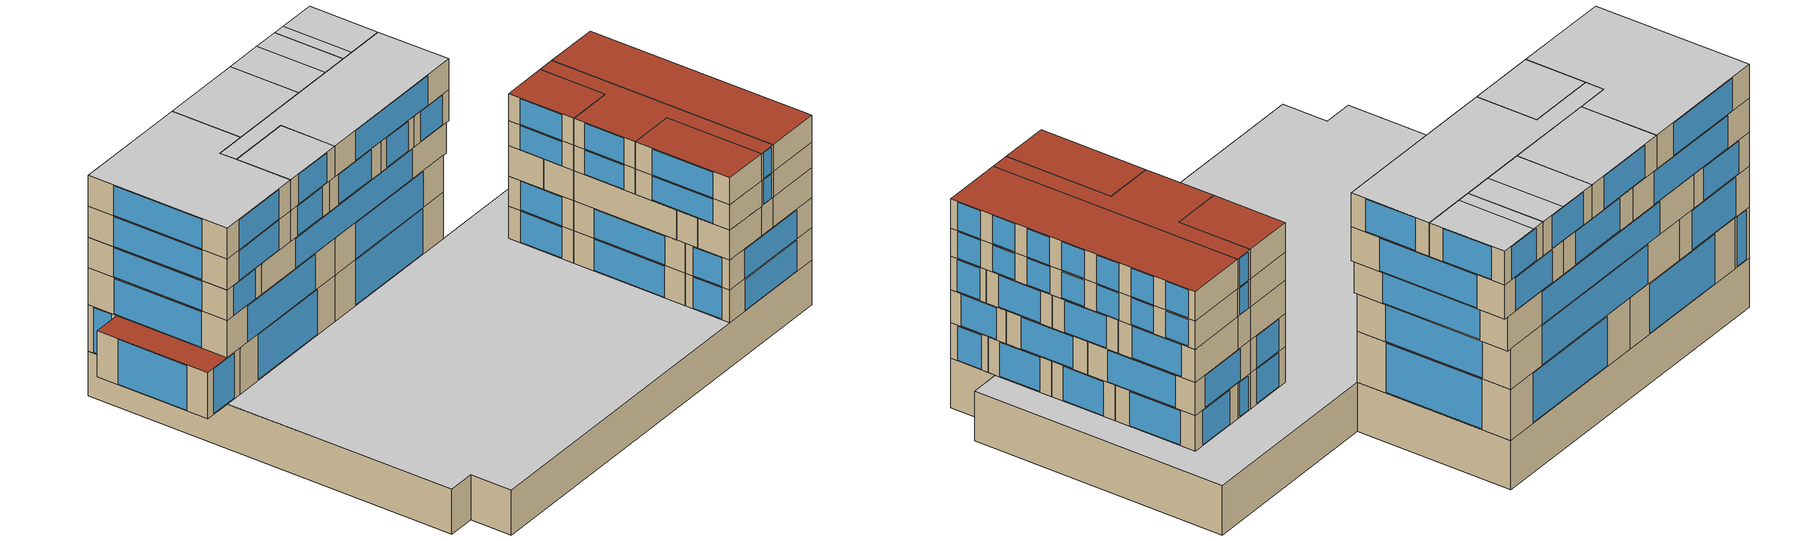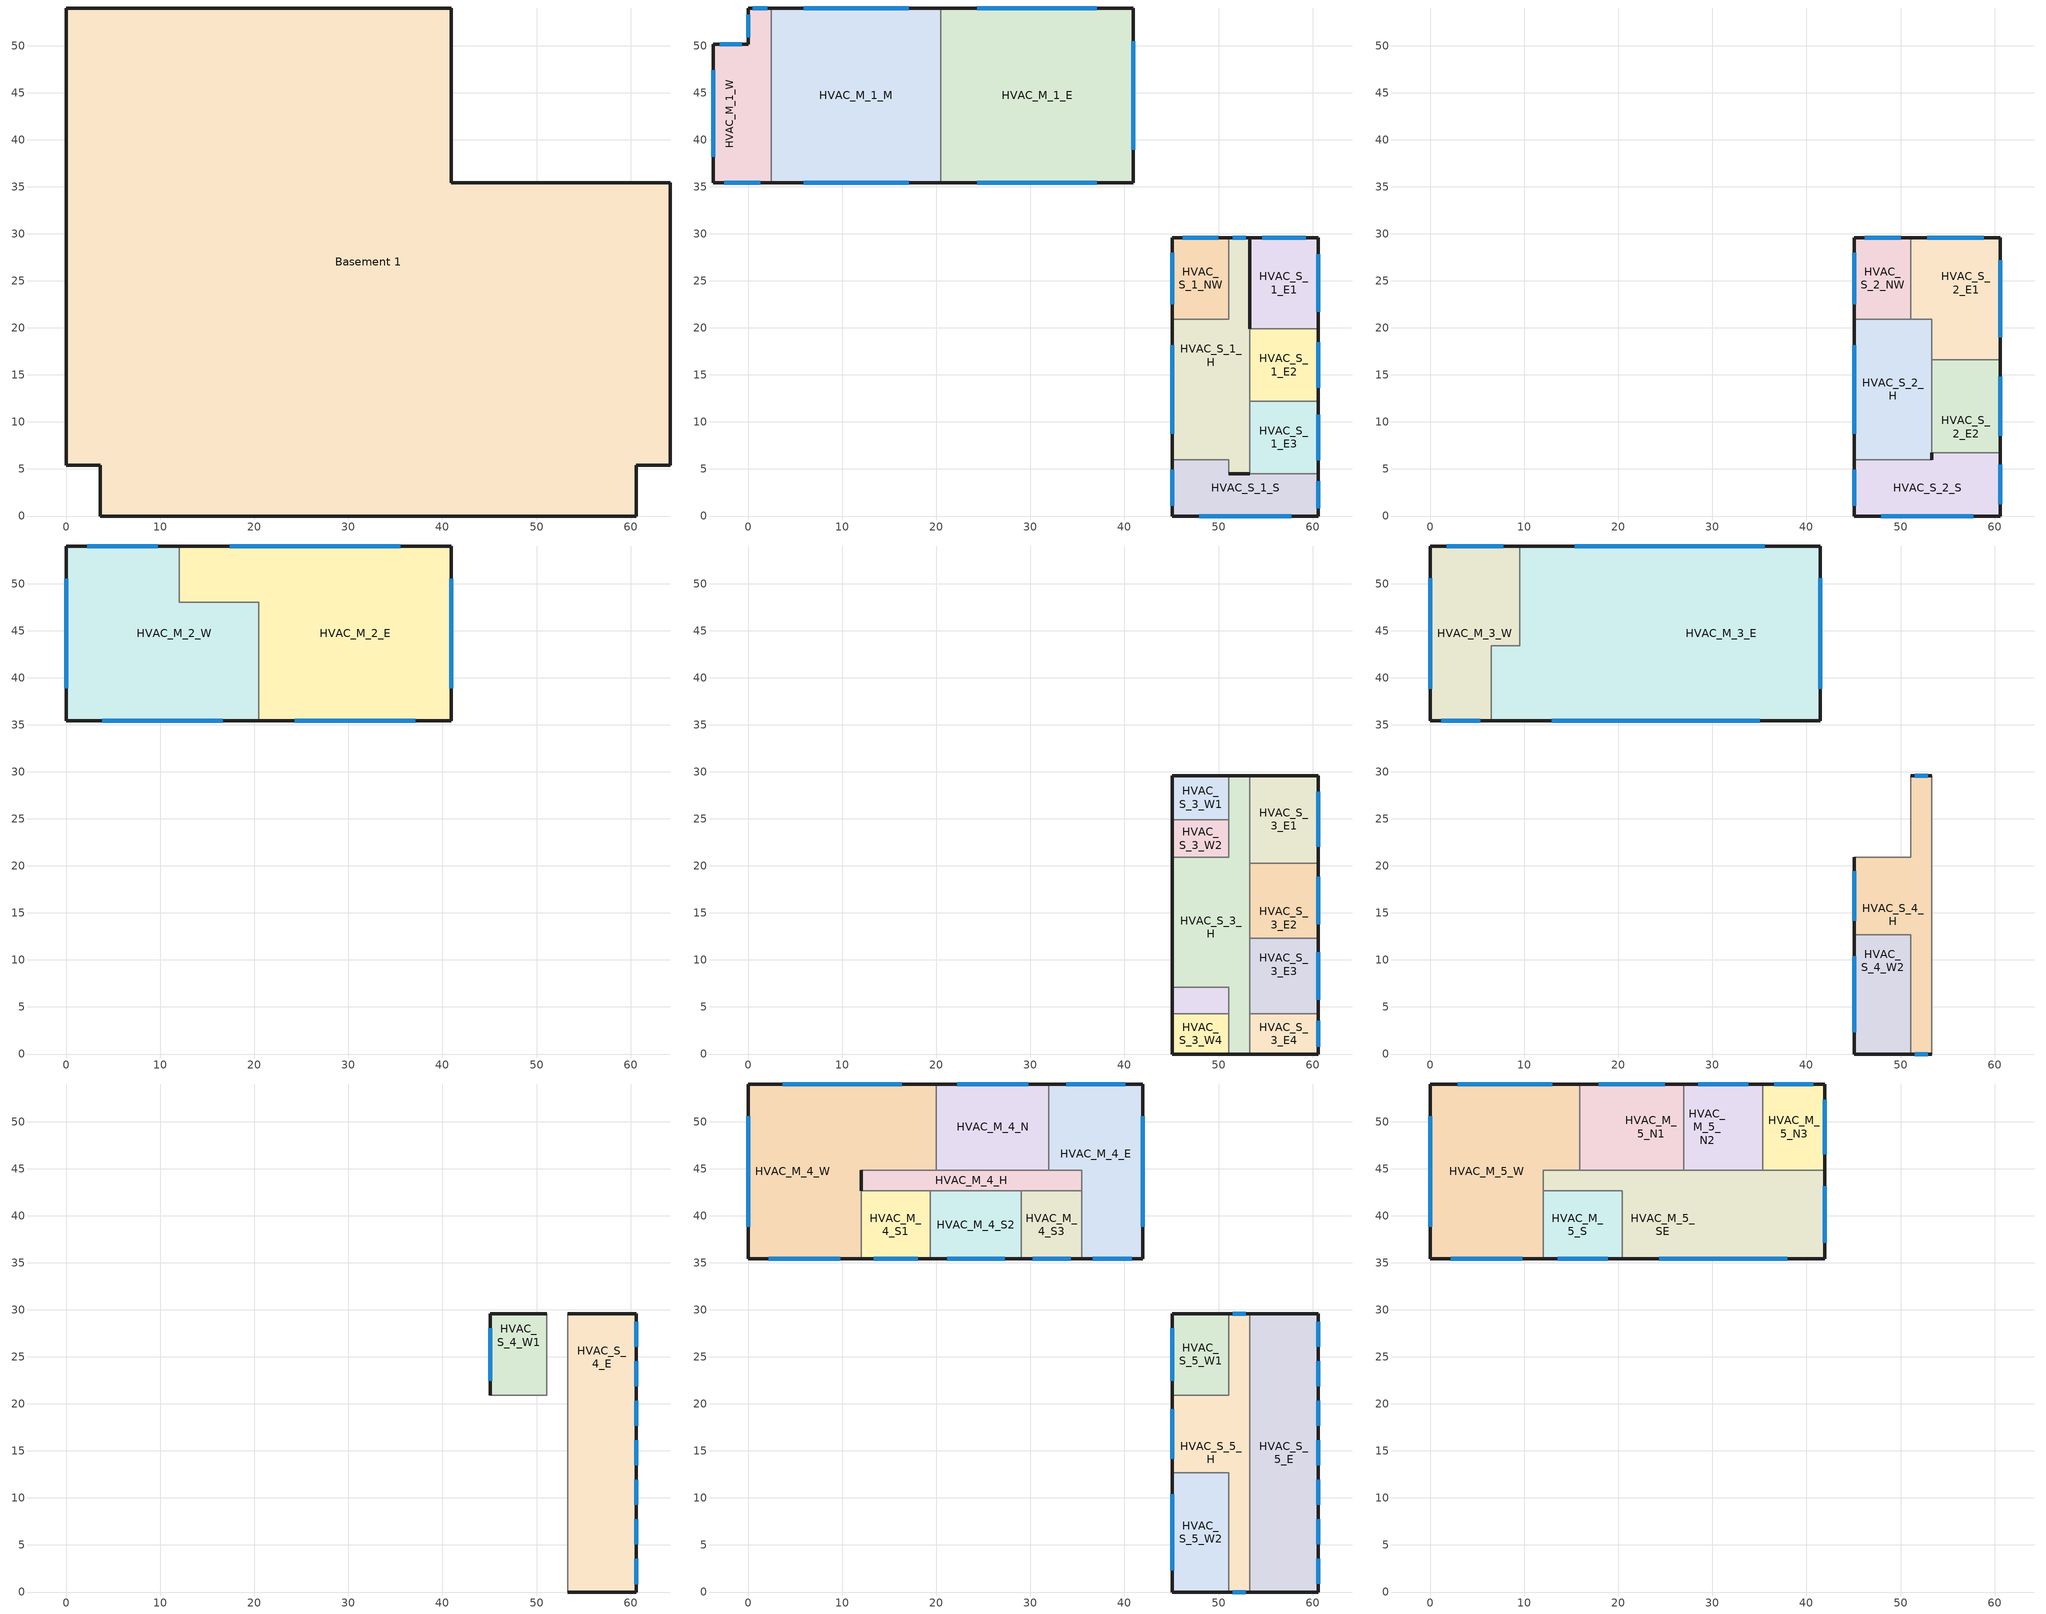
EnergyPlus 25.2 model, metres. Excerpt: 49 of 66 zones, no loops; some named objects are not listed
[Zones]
Basement 1
 floor ground (ASHRAE 189.1-2009 ExtWall Mass ClimateZone 6): 40.95,54 40.95,35.4 64.2,35.4 64.2,5.4 60.6,5.4 60.6,0 3.6,0 3.6,5.4 0,5.4 0,54 z0
 wall ground (ASHRAE 189.1-2009 ExtWall Mass ClimateZone 6): 3.6,5.4 3.6,0 60.6,0 60.6,5.4 64.2,5.4 64.2,35.4 40.95,35.4 40.95,54 0,54 0,5.4 3.6,5.4 z0:5.8
 ceiling ground (ASHRAE 189.1-2009 ExtRoof Metal ClimateZone 6): 45.1,0 45.1,29.6 60.6,29.6 60.6,5.4 64.2,5.4 64.2,35.4 0,35.4 0,5.4 3.6,5.4 3.6,0 z5.8
HVAC_M_1_E
 floor to Basement 1 (Interior Floor): 40.95,54 40.95,35.4 20.48,35.4 20.48,54 z5.8
 wall outside (ASHRAE 189.1-2009 ExtWall Mass ClimateZone 6): 20.48,35.4 40.95,35.4 40.95,54 20.48,54 z5.8:11.8
 wall to HVAC_M_1_M (Interior Wall): 20.48,54 20.48,35.4 z5.8:11.8
 window (ASHRAE 189.1-2009 ExtWindow ClimateZone 6): 24.36,35.4 37.07,35.4 / 40.95,38.93 40.95,50.47 / 37.07,54 24.36,54 z5.9:11.7
HVAC_M_1_M
 floor to Basement 1 (Interior Floor): 20.48,54 20.48,35.4 2.48,35.4 2.48,54 z5.8
 wall outside (ASHRAE 189.1-2009 ExtWall Mass ClimateZone 6): 2.48,35.4 20.48,35.4 / 20.48,54 2.48,54 z5.8:11.8
 wall to HVAC_M_1_W (Interior Wall): 2.48,54 2.48,35.4 z5.8:11.8
 window (ASHRAE 189.1-2009 ExtWindow ClimateZone 6): 5.89,35.4 17.06,35.4 / 17.06,54 5.89,54 z5.9:11.7
HVAC_M_1_W
 floor outside (ASHRAE 189.1-2009 ExtWall Mass ClimateZone 6): 0,50.16 0,35.4 -3.7,35.4 -3.7,50.16 z5.8
 floor to Basement 1 (Interior Floor): 2.47,54 2.47,35.4 0,35.4 0,54 z5.8
 wall outside (ASHRAE 189.1-2009 ExtWall Mass ClimateZone 6): 2.47,54 0,54 0,50.16 -3.7,50.16 -3.7,35.4 2.47,35.4 z5.8:11.8
 window (ASHRAE 189.1-2009 ExtWindow ClimateZone 6): -2.53,35.4 1.3,35.4 / -3.7,47.36 -3.7,38.2 / 0,53.27 0,50.89 / -0.7,50.16 -3,50.16 / 2.01,54 0.47,54 z5.9:11.7
 roof outside (ASHRAE 189.1-2009 ExtRoof Metal ClimateZone 6): 0,35.4 0,50.16 -3.7,50.16 -3.7,35.4 z11.8
HVAC_S_1_E1
 floor to Basement 1 (Interior Floor): 60.6,29.6 60.6,19.9 53.3,19.9 53.3,29.6 z5.8
 wall outside (ASHRAE 189.1-2009 ExtWall Mass ClimateZone 6): 60.6,19.9 60.6,29.6 53.3,29.6 z5.8:10
 wall outside (Interior Wall): 53.3,29.6 53.3,19.9 z5.8:10
 wall to HVAC_S_1_E2 (Interior Wall): 53.3,19.9 60.6,19.9 z5.8:10
 window (ASHRAE 189.1-2009 ExtWindow ClimateZone 6): 60.6,21.69 60.6,27.81 / 59.25,29.6 54.65,29.6 z5.9:9.9
HVAC_S_1_E2
 floor to Basement 1 (Interior Floor): 60.6,19.9 60.6,12.2 53.3,12.2 53.3,19.9 z5.8
 wall outside (ASHRAE 189.1-2009 ExtWall Mass ClimateZone 6): 60.6,12.2 60.6,19.9 z5.8:10
 wall to HVAC_S_1_E3 (Interior Wall): 53.3,12.2 60.6,12.2 z5.8:10
 wall to HVAC_S_1_H (Interior Wall): 53.3,19.9 53.3,12.2 z5.8:10
 window (ASHRAE 189.1-2009 ExtWindow ClimateZone 6): 60.6,13.62 60.6,18.48 z5.9:9.9
HVAC_S_1_E3
 floor to Basement 1 (Interior Floor): 60.6,12.2 60.6,4.5 53.3,4.5 53.3,12.2 z5.8
 wall outside (ASHRAE 189.1-2009 ExtWall Mass ClimateZone 6): 60.6,4.5 60.6,12.2 z5.8:10
 wall to HVAC_S_1_S (Interior Wall): 53.3,4.5 60.6,4.5 z5.8:10
 wall to HVAC_S_1_H (Interior Wall): 53.3,12.2 53.3,4.5 z5.8:10
 window (ASHRAE 189.1-2009 ExtWindow ClimateZone 6): 60.6,5.92 60.6,10.78 z5.9:9.9
HVAC_S_1_H
 floor to Basement 1 (Interior Floor): 53.3,29.6 53.3,4.5 51.1,4.5 51.1,6 45.1,6 45.1,20.9 51.1,20.9 51.1,29.6 z5.8
 wall outside (Interior Wall): 53.3,19.9 53.3,29.6 / 51.1,4.5 53.3,4.5 z5.8:10
 wall outside (ASHRAE 189.1-2009 ExtWall Mass ClimateZone 6): 53.3,29.6 51.1,29.6 / 45.1,20.9 45.1,6 z5.8:10
 wall to HVAC_S_1_NW (Interior Wall): 51.1,29.6 51.1,20.9 45.1,20.9 z5.8:10
 wall to HVAC_S_1_S (Interior Wall): 45.1,6 51.1,6 51.1,4.5 z5.8:10
 window (ASHRAE 189.1-2009 ExtWindow ClimateZone 6): 52.89,29.6 51.51,29.6 / 45.1,18.14 45.1,8.76 z5.9:9.9
HVAC_S_1_NW
 floor to Basement 1 (Interior Floor): 51.1,29.6 51.1,20.9 45.1,20.9 45.1,29.6 z5.8
 wall outside (ASHRAE 189.1-2009 ExtWall Mass ClimateZone 6): 51.1,29.6 45.1,29.6 45.1,20.9 z5.8:10
 window (ASHRAE 189.1-2009 ExtWindow ClimateZone 6): 49.99,29.6 46.21,29.6 / 45.1,27.99 45.1,22.51 z5.9:9.9
HVAC_S_1_S
 floor to Basement 1 (Interior Floor): 51.1,6 51.1,4.5 60.6,4.5 60.6,0 45.1,0 45.1,6 z5.8
 wall outside (ASHRAE 189.1-2009 ExtWall Mass ClimateZone 6): 45.1,6 45.1,0 60.6,0 60.6,4.5 z5.8:10
 window (ASHRAE 189.1-2009 ExtWindow ClimateZone 6): 45.1,4.89 45.1,1.11 / 47.97,0 57.73,0 / 60.6,0.83 60.6,3.67 z5.9:9.9
HVAC_S_2_E1
 floor to HVAC_S_1_H (Interior Floor): 53.3,29.6 53.3,20.9 51.1,20.9 51.1,29.6 z10
 floor to HVAC_S_1_E1 (Interior Floor): 60.6,29.6 60.6,19.9 53.3,19.9 53.3,29.6 z10
 floor to HVAC_S_1_E2 (Interior Floor): 60.6,19.9 60.6,16.6 53.3,16.6 53.3,19.9 z10
 wall outside (ASHRAE 189.1-2009 ExtWall Mass ClimateZone 6): 60.6,16.6 60.6,29.6 51.1,29.6 z10:13.9
 wall to HVAC_S_2_E2 (Interior Wall): 53.3,16.6 60.6,16.6 z10:13.9
 wall to HVAC_S_2_H (Interior Wall): 51.1,20.9 53.3,20.9 53.3,16.6 z10:13.9
 wall to HVAC_S_2_NW (Interior Wall): 51.1,29.6 51.1,20.9 z10:13.9
 window (ASHRAE 189.1-2009 ExtWindow ClimateZone 6): 60.6,18.99 60.6,27.21 / 58.85,29.6 52.85,29.6 z10.1:13.8
HVAC_S_2_E2
 floor to HVAC_S_1_E3 (Interior Floor): 60.6,12.2 60.6,6.7 53.3,6.7 53.3,12.2 z10
 floor to HVAC_S_1_E2 (Interior Floor): 60.6,16.6 60.6,12.2 53.3,12.2 53.3,16.6 z10
 wall outside (ASHRAE 189.1-2009 ExtWall Mass ClimateZone 6): 60.6,6.7 60.6,16.6 z10:13.9
 wall to HVAC_S_2_S (Interior Wall): 53.3,6.7 60.6,6.7 z10:13.9
 wall to HVAC_S_2_H (Interior Wall): 53.3,16.6 53.3,6.7 z10:13.9
 window (ASHRAE 189.1-2009 ExtWindow ClimateZone 6): 60.6,8.52 60.6,14.78 z10.1:13.8
HVAC_S_2_H
 floor to HVAC_S_1_H (Interior Floor): 53.3,20.9 53.3,6 45.1,6 45.1,20.9 z10
 wall outside (ASHRAE 189.1-2009 ExtWall Mass ClimateZone 6): 45.1,20.9 45.1,6 z10:13.9
 wall to HVAC_S_2_NW (Interior Wall): 51.1,20.9 45.1,20.9 z10:13.9
 wall to HVAC_S_2_S (Interior Wall): 45.1,6 53.3,6 z10:13.9
 window (ASHRAE 189.1-2009 ExtWindow ClimateZone 6): 45.1,18.16 45.1,8.74 z10.1:13.8
HVAC_S_2_NW
 floor to HVAC_S_1_NW (Interior Floor): 51.1,29.6 51.1,20.9 45.1,20.9 45.1,29.6 z10
 wall outside (ASHRAE 189.1-2009 ExtWall Mass ClimateZone 6): 51.1,29.6 45.1,29.6 45.1,20.9 z10:13.9
 window (ASHRAE 189.1-2009 ExtWindow ClimateZone 6): 50,29.6 46.2,29.6 / 45.1,28 45.1,22.5 z10.1:13.8
HVAC_S_2_S
 floor to HVAC_S_1_S (Interior Floor): 51.1,6 51.1,4.5 60.6,4.5 60.6,0 45.1,0 45.1,6 z10
 floor to HVAC_S_1_H (Interior Floor): 53.3,6 53.3,4.5 51.1,4.5 51.1,6 z10
 floor to HVAC_S_1_E3 (Interior Floor): 60.6,6.7 60.6,4.5 53.3,4.5 53.3,6.7 z10
 wall outside (ASHRAE 189.1-2009 ExtWall Mass ClimateZone 6): 45.1,6 45.1,0 60.6,0 60.6,6.7 z10:13.9
 wall outside (Interior Wall): 53.3,6.7 53.3,6 z10:13.9
 window (ASHRAE 189.1-2009 ExtWindow ClimateZone 6): 60.6,1.23 60.6,5.47 / 47.95,0 57.75,0 / 45.1,4.9 45.1,1.1 z10.1:13.8
HVAC_M_2_E
 floor to HVAC_M_1_E (Interior Floor): 40.95,54 40.95,35.4 20.48,35.4 20.48,54 z11.8
 floor to HVAC_M_1_M (Interior Floor): 20.48,54 20.48,48 12,48 12,54 z11.8
 wall outside (ASHRAE 189.1-2009 ExtWall Mass ClimateZone 6): 20.48,35.4 40.95,35.4 40.95,54 12,54 z11.8:16.6
 wall to HVAC_M_2_W (Interior Wall): 12,54 12,48 20.48,48 20.48,35.4 z11.8:16.6
 window (ASHRAE 189.1-2009 ExtWindow ClimateZone 6): 40.95,38.88 40.95,50.52 / 35.54,54 17.41,54 / 24.3,35.4 37.12,35.4 z11.9:16.5
HVAC_M_2_W
 floor to HVAC_M_1_M (Interior Floor): 12,54 12,48 20.48,48 20.48,35.4 2.48,35.4 2.48,54 z11.8
 floor to HVAC_M_1_W (Interior Floor): 2.48,54 2.48,35.4 0,35.4 0,54 z11.8
 wall outside (ASHRAE 189.1-2009 ExtWall Mass ClimateZone 6): 12,54 0,54 0,35.4 20.48,35.4 z11.8:16.6
 window (ASHRAE 189.1-2009 ExtWindow ClimateZone 6): 9.76,54 2.24,54 / 3.83,35.4 16.65,35.4 / 0,50.52 0,38.88 z11.9:16.5
HVAC_S_3_E1
 floor to HVAC_S_2_E1 (Interior Floor): 60.6,29.6 60.6,20.3 53.3,20.3 53.3,29.6 z13.9
 wall outside (ASHRAE 189.1-2009 ExtWall Mass ClimateZone 6): 60.6,20.3 60.6,29.6 53.3,29.6 z13.9:17.8
 wall to HVAC_S_3_E2 (Interior Wall): 53.3,20.3 60.6,20.3 z13.9:17.8
 wall to HVAC_S_3_H (Interior Wall): 53.3,29.6 53.3,20.3 z13.9:17.8
 window (ASHRAE 189.1-2009 ExtWindow ClimateZone 6): 60.6,22.01 60.6,27.89 z14:17.7
HVAC_S_3_E2
 floor to HVAC_S_2_E1 (Interior Floor): 60.6,20.3 60.6,16.6 53.3,16.6 53.3,20.3 z13.9
 floor to HVAC_S_2_E2 (Interior Floor): 60.6,16.6 60.6,12.3 53.3,12.3 53.3,16.6 z13.9
 wall outside (ASHRAE 189.1-2009 ExtWall Mass ClimateZone 6): 60.6,12.3 60.6,20.3 z13.9:17.8
 wall to HVAC_S_3_E3 (Interior Wall): 53.3,12.3 60.6,12.3 z13.9:17.8
 wall to HVAC_S_3_H (Interior Wall): 53.3,20.3 53.3,12.3 z13.9:17.8
 window (ASHRAE 189.1-2009 ExtWindow ClimateZone 6): 60.6,13.77 60.6,18.83 z14:17.7
HVAC_S_3_E3
 floor to HVAC_S_2_E2 (Interior Floor): 60.6,12.3 60.6,6.7 53.3,6.7 53.3,12.3 z13.9
 floor to HVAC_S_2_S (Interior Floor): 60.6,6.7 60.6,4.3 53.3,4.3 53.3,6.7 z13.9
 wall outside (ASHRAE 189.1-2009 ExtWall Mass ClimateZone 6): 60.6,4.3 60.6,12.3 z13.9:17.8
 wall to HVAC_S_3_E4 (Interior Wall): 53.3,4.3 60.6,4.3 z13.9:17.8
 wall to HVAC_S_3_H (Interior Wall): 53.3,12.3 53.3,4.3 z13.9:17.8
 window (ASHRAE 189.1-2009 ExtWindow ClimateZone 6): 60.6,5.77 60.6,10.83 z14:17.7
HVAC_S_3_E4
 floor to HVAC_S_2_S (Interior Floor): 60.6,4.3 60.6,0 53.3,0 53.3,4.3 z13.9
 wall outside (ASHRAE 189.1-2009 ExtWall Mass ClimateZone 6): 53.3,0 60.6,0 60.6,4.3 z13.9:17.8
 wall to HVAC_S_3_H (Interior Wall): 53.3,4.3 53.3,0 z13.9:17.8
 window (ASHRAE 189.1-2009 ExtWindow ClimateZone 6): 60.6,0.79 60.6,3.51 z14:17.7
HVAC_S_3_H
 floor to HVAC_S_2_E1 (Interior Floor): 53.3,29.6 53.3,20.9 51.1,20.9 51.1,29.6 z13.9
 floor to HVAC_S_2_H (Interior Floor): 53.3,20.9 53.3,6 51.1,6 51.1,7.1 45.1,7.1 45.1,20.9 z13.9
 floor to HVAC_S_2_S (Interior Floor): 53.3,6 53.3,0 51.1,0 51.1,6 z13.9
 wall outside (ASHRAE 189.1-2009 ExtWall Mass ClimateZone 6): 53.3,29.6 51.1,29.6 / 51.1,0 53.3,0 / 45.1,20.9 45.1,7.1 z13.9:17.8
 wall to HVAC_S_3_W2 (Interior Wall): 51.1,24.9 51.1,20.9 45.1,20.9 z13.9:17.8
 wall to HVAC_S_3_W3 (Interior Wall): 45.1,7.1 51.1,7.1 51.1,4.3 z13.9:17.8
 wall to HVAC_S_3_W1 (Interior Wall): 51.1,29.6 51.1,24.9 z13.9:17.8
 wall to HVAC_S_3_W4 (Interior Wall): 51.1,4.3 51.1,0 z13.9:17.8
 roof outside (ASHRAE 189.1-2009 ExtRoof Metal ClimateZone 6): 53.3,0 53.3,29.6 51.1,29.6 51.1,20.9 45.1,20.9 45.1,7.1 51.1,7.1 51.1,0 z17.8
HVAC_S_3_W1
 floor to HVAC_S_2_NW (Interior Floor): 51.1,29.6 51.1,24.9 45.1,24.9 45.1,29.6 z13.9
 wall outside (ASHRAE 189.1-2009 ExtWall Mass ClimateZone 6): 51.1,29.6 45.1,29.6 45.1,24.9 z13.9:17.8
 wall to HVAC_S_3_W2 (Interior Wall): 45.1,24.9 51.1,24.9 z13.9:17.8
HVAC_S_3_W2
 floor to HVAC_S_2_NW (Interior Floor): 51.1,24.9 51.1,20.9 45.1,20.9 45.1,24.9 z13.9
 wall outside (ASHRAE 189.1-2009 ExtWall Mass ClimateZone 6): 45.1,24.9 45.1,20.9 z13.9:17.8
HVAC_S_3_W3
 floor to HVAC_S_2_H (Interior Floor): 51.1,7.1 51.1,6 45.1,6 45.1,7.1 z13.9
 floor to HVAC_S_2_S (Interior Floor): 51.1,6 51.1,4.3 45.1,4.3 45.1,6 z13.9
 wall outside (ASHRAE 189.1-2009 ExtWall Mass ClimateZone 6): 45.1,7.1 45.1,4.3 z13.9:17.8
 wall to HVAC_S_3_W4 (Interior Wall): 45.1,4.3 51.1,4.3 z13.9:17.8
HVAC_S_3_W4
 floor to HVAC_S_2_S (Interior Floor): 51.1,4.3 51.1,0 45.1,0 45.1,4.3 z13.9
 wall outside (ASHRAE 189.1-2009 ExtWall Mass ClimateZone 6): 45.1,4.3 45.1,0 51.1,0 z13.9:17.8
HVAC_M_3_E
 floor to HVAC_M_2_E (Interior Floor): 41.45,54 41.45,35.4 20.48,35.4 20.48,48 12,48 12,54 z16.6
 floor to HVAC_M_2_W (Interior Floor): 12,54 12,48 20.48,48 20.48,35.4 6.5,35.4 6.5,43.4 9.5,43.4 9.5,54 z16.6
 wall outside (ASHRAE 189.1-2009 ExtWall Mass ClimateZone 6): 6.5,35.4 41.45,35.4 41.45,54 9.5,54 z16.6:20.6
 wall to HVAC_M_3_W (Interior Wall): 9.5,54 9.5,43.4 6.5,43.4 6.5,35.4 z16.6:20.6
 window (ASHRAE 189.1-2009 ExtWindow ClimateZone 6): 41.45,38.83 41.45,50.57 / 35.56,54 15.39,54 / 12.94,35.4 35.01,35.4 z16.7:20.5
HVAC_M_3_W
 floor to HVAC_M_2_W (Interior Floor): 9.5,54 9.5,43.4 6.5,43.4 6.5,35.4 0,35.4 0,54 z16.6
 wall outside (ASHRAE 189.1-2009 ExtWall Mass ClimateZone 6): 9.5,54 0,54 0,35.4 6.5,35.4 z16.6:20.6
 window (ASHRAE 189.1-2009 ExtWindow ClimateZone 6): 7.75,54 1.75,54 / 1.2,35.4 5.3,35.4 / 0,50.57 0,38.83 z16.7:20.5
HVAC_S_4_H
 floor to HVAC_S_3_H (Interior Floor): 53.3,29.6 53.3,0 51.1,0 51.1,12.7 45.1,12.7 45.1,20.9 51.1,20.9 51.1,29.6 z17.8
 wall outside (ASHRAE 189.1-2009 ExtWall Mass ClimateZone 6): 53.3,29.6 51.1,29.6 / 51.1,0 53.3,0 / 45.1,20.9 45.1,12.7 z17.8:21.1
 wall to HVAC_S_4_E (Interior Wall): 53.3,0 53.3,29.6 z17.8:21.1
 wall to HVAC_S_4_W1 (Interior Wall): 51.1,29.6 51.1,20.9 45.1,20.9 z17.8:21.1
 wall to HVAC_S_4_W2 (Interior Wall): 45.1,12.7 51.1,12.7 51.1,0 z17.8:21.1
 window (ASHRAE 189.1-2009 ExtWindow ClimateZone 6): 52.9,29.6 51.5,29.6 / 51.5,0 52.9,0 / 45.1,19.42 45.1,14.18 z17.9:21
HVAC_S_4_W2
 floor to HVAC_S_3_H (Interior Floor): 51.1,12.7 51.1,7.1 45.1,7.1 45.1,12.7 z17.8
 floor to HVAC_S_3_W3 (Interior Floor): 51.1,7.1 51.1,4.3 45.1,4.3 45.1,7.1 z17.8
 floor to HVAC_S_3_W4 (Interior Floor): 51.1,4.3 51.1,0 45.1,0 45.1,4.3 z17.8
 wall outside (ASHRAE 189.1-2009 ExtWall Mass ClimateZone 6): 45.1,12.7 45.1,0 51.1,0 z17.8:21.1
 window (ASHRAE 189.1-2009 ExtWindow ClimateZone 6): 45.1,10.41 45.1,2.29 z17.9:21
HVAC_S_4_E
 floor to HVAC_S_3_E1 (Interior Floor): 60.6,29.6 60.6,20.3 53.3,20.3 53.3,29.6 z17.8
 floor to HVAC_S_3_E2 (Interior Floor): 60.6,20.3 60.6,12.3 53.3,12.3 53.3,20.3 z17.8
 floor to HVAC_S_3_E3 (Interior Floor): 60.6,12.3 60.6,4.3 53.3,4.3 53.3,12.3 z17.8
 floor to HVAC_S_3_E4 (Interior Floor): 60.6,4.3 60.6,0 53.3,0 53.3,4.3 z17.8
 wall outside (ASHRAE 189.1-2009 ExtWall Mass ClimateZone 6): 53.3,0 60.6,0 60.6,29.6 53.3,29.6 z17.8:21.1
 window (ASHRAE 189.1-2009 ExtWindow ClimateZone 6): 60.6,0.85 60.6,3.55 / 60.6,5.05 60.6,7.75 / 60.6,9.25 60.6,11.95 / 60.6,13.45 60.6,16.15 / 60.6,17.65 60.6,20.35 / 60.6,21.85 60.6,24.55 / 60.6,26.05 60.6,28.75 z17.9:21
HVAC_S_4_W1
 floor to HVAC_S_3_W1 (Interior Floor): 51.1,29.6 51.1,24.9 45.1,24.9 45.1,29.6 z17.8
 floor to HVAC_S_3_W2 (Interior Floor): 51.1,24.9 51.1,20.9 45.1,20.9 45.1,24.9 z17.8
 wall outside (ASHRAE 189.1-2009 ExtWall Mass ClimateZone 6): 51.1,29.6 45.1,29.6 45.1,20.9 z17.8:21.1
 window (ASHRAE 189.1-2009 ExtWindow ClimateZone 6): 45.1,28.03 45.1,22.47 z17.9:21
HVAC_M_4_E
 floor to HVAC_M_3_E (Interior Floor): 41.95,54 41.95,35.4 35.45,35.4 35.45,44.85 31.95,44.85 31.95,54 z20.6
 wall outside (ASHRAE 189.1-2009 ExtWall Mass ClimateZone 6): 35.45,35.4 41.95,35.4 41.95,54 31.95,54 z20.6:24.6
 wall to HVAC_M_4_H (Interior Wall): 31.95,44.85 35.45,44.85 35.45,42.65 z20.6:24.6
 wall to HVAC_M_4_N (Interior Wall): 31.95,54 31.95,44.85 z20.6:24.6
 wall to HVAC_M_4_S3 (Interior Wall): 35.45,42.65 35.45,35.4 z20.6:24.6
 window (ASHRAE 189.1-2009 ExtWindow ClimateZone 6): 41.95,38.83 41.95,50.57 / 40.11,54 33.79,54 / 36.65,35.4 40.75,35.4 z20.7:24.5
HVAC_M_4_H
 floor to HVAC_M_3_E (Interior Floor): 35.45,44.85 35.45,42.65 12,42.65 12,44.85 z20.6
 wall to HVAC_M_4_W (Interior Wall): 20,44.85 12,44.85 12,42.65 z20.6:24.6
 wall to HVAC_M_4_N (Interior Wall): 31.95,44.85 20,44.85 z20.6:24.6
 wall to HVAC_M_4_S1 (Interior Wall): 12,42.65 19.36,42.65 z20.6:24.6
 wall to HVAC_M_4_S2 (Interior Wall): 19.36,42.65 29.05,42.65 z20.6:24.6
 wall to HVAC_M_4_S3 (Interior Wall): 29.05,42.65 35.45,42.65 z20.6:24.6
HVAC_M_4_N
 floor to HVAC_M_3_E (Interior Floor): 31.95,54 31.95,44.85 20,44.85 20,54 z20.6
 wall outside (ASHRAE 189.1-2009 ExtWall Mass ClimateZone 6): 31.95,54 20,54 z20.6:24.6
 wall to HVAC_M_4_W (Interior Wall): 20,54 20,44.85 z20.6:24.6
 window (ASHRAE 189.1-2009 ExtWindow ClimateZone 6): 29.75,54 22.2,54 z20.7:24.5
HVAC_M_4_S1
 floor to HVAC_M_3_E (Interior Floor): 19.36,42.65 19.36,35.4 12,35.4 12,42.65 z20.6
 wall outside (ASHRAE 189.1-2009 ExtWall Mass ClimateZone 6): 12,35.4 19.36,35.4 z20.6:24.6
 wall to HVAC_M_4_S2 (Interior Wall): 19.36,35.4 19.36,42.65 z20.6:24.6
 wall to HVAC_M_4_W (Interior Wall): 12,42.65 12,35.4 z20.6:24.6
 window (ASHRAE 189.1-2009 ExtWindow ClimateZone 6): 13.36,35.4 18,35.4 z20.7:24.5
HVAC_M_4_S2
 floor to HVAC_M_3_E (Interior Floor): 29.05,42.65 29.05,35.4 19.36,35.4 19.36,42.65 z20.6
 wall outside (ASHRAE 189.1-2009 ExtWall Mass ClimateZone 6): 19.36,35.4 29.05,35.4 z20.6:24.6
 wall to HVAC_M_4_S3 (Interior Wall): 29.05,35.4 29.05,42.65 z20.6:24.6
 window (ASHRAE 189.1-2009 ExtWindow ClimateZone 6): 21.14,35.4 27.26,35.4 z20.7:24.5
HVAC_M_4_S3
 floor to HVAC_M_3_E (Interior Floor): 35.45,42.65 35.45,35.4 29.05,35.4 29.05,42.65 z20.6
 wall outside (ASHRAE 189.1-2009 ExtWall Mass ClimateZone 6): 29.05,35.4 35.45,35.4 z20.6:24.6
 window (ASHRAE 189.1-2009 ExtWindow ClimateZone 6): 30.23,35.4 34.27,35.4 z20.7:24.5
HVAC_M_4_W
 floor to HVAC_M_3_W (Interior Floor): 9.5,54 9.5,43.4 6.5,43.4 6.5,35.4 0,35.4 0,54 z20.6
 floor to HVAC_M_3_E (Interior Floor): 20,54 20,44.85 12,44.85 12,35.4 6.5,35.4 6.5,43.4 9.5,43.4 9.5,54 z20.6
 wall outside (Interior Wall): 12,42.65 12,44.85 / 12,42.65 12,44.85 z20.6:24.6
 wall outside (ASHRAE 189.1-2009 ExtWall Mass ClimateZone 6): 20,54 0,54 0,35.4 12,35.4 z20.6:24.6
 window (ASHRAE 189.1-2009 ExtWindow ClimateZone 6): 16.32,54 3.68,54 / 2.21,35.4 9.79,35.4 / 0,50.57 0,38.83 z20.7:24.5
HVAC_S_5_E
 floor to HVAC_S_4_E (Interior Floor): 60.6,29.6 60.6,0 53.3,0 53.3,29.6 z21.1
 wall outside (ASHRAE 189.1-2009 ExtWall Mass ClimateZone 6): 53.3,0 60.6,0 60.6,29.6 53.3,29.6 z21.1:24.6
 wall to HVAC_S_5_H (Interior Wall): 53.3,29.6 53.3,0 z21.1:24.6
 window (ASHRAE 189.1-2009 ExtWindow ClimateZone 6): 60.6,0.85 60.6,3.55 / 60.6,5.05 60.6,7.75 / 60.6,9.25 60.6,11.95 / 60.6,13.45 60.6,16.15 / 60.6,17.65 60.6,20.35 / 60.6,21.85 60.6,24.55 / 60.6,26.05 60.6,28.75 z21.2:24.5
 roof outside (ASHRAE 189.1-2009 ExtRoof Metal ClimateZone 6): 60.6,0 60.6,29.6 53.3,29.6 53.3,0 z24.6
HVAC_S_5_H
 floor to HVAC_S_4_H (Interior Floor): 53.3,29.6 53.3,0 51.1,0 51.1,12.7 45.1,12.7 45.1,20.9 51.1,20.9 51.1,29.6 z21.1
 wall outside (ASHRAE 189.1-2009 ExtWall Mass ClimateZone 6): 53.3,29.6 51.1,29.6 / 51.1,0 53.3,0 / 45.1,20.9 45.1,12.7 z21.1:24.6
 wall to HVAC_S_5_W1 (Interior Wall): 51.1,29.6 51.1,20.9 45.1,20.9 z21.1:24.6
 wall to HVAC_S_5_W2 (Interior Wall): 45.1,12.7 51.1,12.7 51.1,0 z21.1:24.6
 window (ASHRAE 189.1-2009 ExtWindow ClimateZone 6): 52.9,29.6 51.5,29.6 / 51.5,0 52.9,0 / 45.1,19.41 45.1,14.19 z21.2:24.5
 roof outside (ASHRAE 189.1-2009 ExtRoof Metal ClimateZone 6): 53.3,0 53.3,29.6 51.1,29.6 51.1,20.9 45.1,20.9 45.1,12.7 51.1,12.7 51.1,0 z24.6
HVAC_S_5_W1
 floor to HVAC_S_4_W1 (Interior Floor): 51.1,29.6 51.1,20.9 45.1,20.9 45.1,29.6 z21.1
 wall outside (ASHRAE 189.1-2009 ExtWall Mass ClimateZone 6): 51.1,29.6 45.1,29.6 45.1,20.9 z21.1:24.6
 window (ASHRAE 189.1-2009 ExtWindow ClimateZone 6): 45.1,28.02 45.1,22.48 z21.2:24.5
 roof outside (ASHRAE 189.1-2009 ExtRoof Metal ClimateZone 6): 51.1,20.9 51.1,29.6 45.1,29.6 45.1,20.9 z24.6
HVAC_S_5_W2
 floor to HVAC_S_4_W2 (Interior Floor): 51.1,12.7 51.1,0 45.1,0 45.1,12.7 z21.1
 wall outside (ASHRAE 189.1-2009 ExtWall Mass ClimateZone 6): 45.1,12.7 45.1,0 51.1,0 z21.1:24.6
 window (ASHRAE 189.1-2009 ExtWindow ClimateZone 6): 45.1,10.39 45.1,2.31 z21.2:24.5
 roof outside (ASHRAE 189.1-2009 ExtRoof Metal ClimateZone 6): 45.1,0 51.1,0 51.1,12.7 45.1,12.7 z24.6
HVAC_M_5_N1
 floor to HVAC_M_4_W (Interior Floor): 20,54 20,44.85 15.9,44.85 15.9,54 z24.6
 floor to HVAC_M_4_N (Interior Floor): 26.95,54 26.95,44.85 20,44.85 20,54 z24.6
 wall outside (ASHRAE 189.1-2009 ExtWall Mass ClimateZone 6): 26.95,54 15.9,54 z24.6:28.6
 wall to HVAC_M_5_N2 (Interior Wall): 26.95,44.85 26.95,54 z24.6:28.6
 wall to HVAC_M_5_SE (Interior Wall): 15.9,44.85 26.95,44.85 z24.6:28.6
 wall to HVAC_M_5_W (Interior Wall): 15.9,54 15.9,44.85 z24.6:28.6
 window (ASHRAE 189.1-2009 ExtWindow ClimateZone 6): 24.91,54 17.94,54 z24.7:28.5
 ceiling to HVAC_M_6_N (Interior Ceiling): 26.95,44.85 26.95,54 15.9,54 15.9,44.85 z28.6
HVAC_M_5_N2
 floor to HVAC_M_4_N (Interior Floor): 31.95,54 31.95,44.85 26.95,44.85 26.95,54 z24.6
 floor to HVAC_M_4_E (Interior Floor): 35.35,54 35.35,44.85 31.95,44.85 31.95,54 z24.6
 wall outside (ASHRAE 189.1-2009 ExtWall Mass ClimateZone 6): 35.35,54 26.95,54 z24.6:28.6
 wall to HVAC_M_5_N3 (Interior Wall): 35.35,44.85 35.35,54 z24.6:28.6
 wall to HVAC_M_5_SE (Interior Wall): 26.95,44.85 35.35,44.85 z24.6:28.6
 window (ASHRAE 189.1-2009 ExtWindow ClimateZone 6): 33.8,54 28.5,54 z24.7:28.5
 ceiling to HVAC_M_6_N3 (Interior Ceiling): 35.35,44.85 35.35,54 31.95,54 31.95,44.85 z28.6
 ceiling to HVAC_M_6_N2 (Interior Ceiling): 31.95,44.85 31.95,54 26.95,54 26.95,44.85 z28.6
HVAC_M_5_N3
 floor to HVAC_M_4_E (Interior Floor): 41.95,54 41.95,44.85 35.35,44.85 35.35,54 z24.6
 wall outside (ASHRAE 189.1-2009 ExtWall Mass ClimateZone 6): 41.95,44.85 41.95,54 35.35,54 z24.6:28.6
 wall to HVAC_M_5_SE (Interior Wall): 35.35,44.85 41.95,44.85 z24.6:28.6
 window (ASHRAE 189.1-2009 ExtWindow ClimateZone 6): 41.95,46.54 41.95,52.31 / 40.73,54 36.57,54 z24.7:28.5
 ceiling to HVAC_M_6_N4 (Interior Ceiling): 41.95,44.85 41.95,54 36.95,54 36.95,44.85 z28.6
 ceiling to HVAC_M_6_N3 (Interior Ceiling): 36.95,44.85 36.95,54 35.35,54 35.35,44.85 z28.6
HVAC_M_5_S
 floor to HVAC_M_4_S1 (Interior Floor): 19.36,42.65 19.36,35.4 12,35.4 12,42.65 z24.6
 floor to HVAC_M_4_S2 (Interior Floor): 20.4,42.65 20.4,35.4 19.36,35.4 19.36,42.65 z24.6
 wall outside (ASHRAE 189.1-2009 ExtWall Mass ClimateZone 6): 12,35.4 20.4,35.4 z24.6:28.6
 wall to HVAC_M_5_SE (Interior Wall): 20.4,35.4 20.4,42.65 12,42.65 z24.6:28.6
 wall to HVAC_M_5_W (Interior Wall): 12,42.65 12,35.4 z24.6:28.6
 window (ASHRAE 189.1-2009 ExtWindow ClimateZone 6): 13.55,35.4 18.85,35.4 z24.7:28.5
 ceiling to HVAC_M_6_S (Interior Ceiling): 20.4,35.4 20.4,42.65 12,42.65 12,35.4 z28.6
HVAC_M_5_SE
 floor to HVAC_M_4_H (Interior Floor): 35.45,44.85 35.45,42.65 12,42.65 12,44.85 z24.6
 floor to HVAC_M_4_E (Interior Floor): 41.95,44.85 41.95,35.4 35.45,35.4 35.45,44.85 z24.6
 floor to HVAC_M_4_S2 (Interior Floor): 29.05,42.65 29.05,35.4 20.4,35.4 20.4,42.65 z24.6
 floor to HVAC_M_4_S3 (Interior Floor): 35.45,42.65 35.45,35.4 29.05,35.4 29.05,42.65 z24.6
 wall outside (ASHRAE 189.1-2009 ExtWall Mass ClimateZone 6): 20.4,35.4 41.95,35.4 41.95,44.85 z24.6:28.6
 wall to HVAC_M_5_W (Interior Wall): 15.9,44.85 12,44.85 12,42.65 z24.6:28.6
 window (ASHRAE 189.1-2009 ExtWindow ClimateZone 6): 41.95,37.14 41.95,43.11 / 24.37,35.4 37.98,35.4 z24.7:28.5
 ceiling to HVAC_M_6_S (Interior Ceiling): 41.95,35.4 41.95,44.85 12,44.85 12,42.65 20.4,42.65 20.4,35.4 z28.6
HVAC_M_5_W
 floor to HVAC_M_4_W (Interior Floor): 15.9,54 15.9,44.85 12,44.85 12,35.4 0,35.4 0,54 z24.6
 wall outside (ASHRAE 189.1-2009 ExtWall Mass ClimateZone 6): 15.9,54 0,54 0,35.4 12,35.4 z24.6:28.6
 window (ASHRAE 189.1-2009 ExtWindow ClimateZone 6): 12.97,54 2.93,54 / 2.21,35.4 9.79,35.4 / 0,50.57 0,38.83 z24.7:28.5
 ceiling to HVAC_M_6_W (Interior Ceiling): 12,35.4 12,44.85 15.9,44.85 15.9,54 0,54 0,35.4 z28.6
[Building]
KOMSA: Terrain=City
[Site:Location]
Daejeon.WS: Latitude {deg}=36.3719; Longitude {deg}=127.3722; Time Zone {hr}=9; Elevation {m}=69.8
[SizingPeriod:DesignDay] Month=8; Day of Month=21; Day Type=SummerDesignDay; Dry-Bulb Temperature Range Modifier Type=DefaultMultipliers; Barometric Pressure {Pa}=100489; Wind Speed {m/s}=2.1; Wind Direction {deg}=250; Rain Indicator=No; Snow Indicator=No; Daylight Saving Time Indicator=No; Solar Model Indicator=ASHRAETau2017; ASHRAE Clear Sky Optical Depth for Beam Irradiance (taub)=0.568; ASHRAE Clear Sky Optical Depth for Diffuse Irradiance (taud)=1.947; Begin Environment Reset Mode=FullResetAtBeginEnvironment
Name | Maximum Dry-Bulb Temperature {C} | Daily Dry-Bulb Temperature Range {deltaC} | Humidity Condition Type | Wetbulb or DewPoint at Maximum Dry-Bulb {C} | Enthalpy at Maximum Dry-Bulb {J/kg}
Daejeon.WS Ann Clg .4% Condns DB=>MWB | 33.1 | 9.5 | Wetbulb | 25.8
Daejeon.WS Ann Clg .4% Condns DP=>MDB | 29.2 | 7.4 | Dewpoint | 25.9
Daejeon.WS Ann Clg .4% Condns Enth=>MDB | 31.3 | 7.4 | Enthalpy |  | 85300
Daejeon.WS Ann Clg .4% Condns WB=>MDB | 31.1 | 8.3 | Wetbulb | 26.9
Daejeon.WS Ann Clg 1% Condns DB=>MWB | 31.8 | 9.5 | Wetbulb | 24.9
Daejeon.WS Ann Clg 1% Condns DP=>MDB | 28.3 | 7.4 | Dewpoint | 25.1
Daejeon.WS Ann Clg 1% Condns Enth=>MDB | 30.1 | 7.4 | Enthalpy |  | 82000
Daejeon.WS Ann Clg 1% Condns WB=>MDB | 30 | 8.3 | Wetbulb | 26.2
Daejeon.WS Ann Clg 2% Condns DB=>MWB | 30.4 | 9.5 | Wetbulb | 24
Daejeon.WS Ann Clg 2% Condns DP=>MDB | 27.8 | 7.4 | Dewpoint | 24.4
Daejeon.WS Ann Clg 2% Condns Enth=>MDB | 28.9 | 7.4 | Enthalpy |  | 79000
Daejeon.WS Ann Clg 2% Condns WB=>MDB | 29 | 8.3 | Wetbulb | 25.5
[Site:GroundTemperature:Undisturbed:KusudaAchenbach]
GHX Ground Temps: 4, 920, 2400, 14.5, 10, 15
[Material] Thermal Absorptance=0.9
Name | Roughness | Thickness {m} | Conductivity {W/m-K} | Density {kg/m3} | Specific Heat {J/kg-K} | Solar Absorptance | Visible Absorptance
1/2IN Gypsum | Smooth | 0.0127 | 0.16 | 784.9 | 830 | 0.4 | 0.4
1IN Stucco | Smooth | 0.0253 | 0.6918 | 1858 | 837 | 0.92 | 0.92
8IN Concrete HW | MediumRough | 0.2033 | 1.7296 | 2243 | 837 | 0.65 | 0.65
F16 Acoustic tile | MediumSmooth | 0.0191 | 0.06 | 368 | 590 | 0.3 | 0.3
G01a 19mm gypsum board | MediumSmooth | 0.019 | 0.16 | 800 | 1090 | 0.4 | 0.4
M11 100mm lightweight concrete | MediumRough | 0.1016 | 0.53 | 1280 | 840 | 0.5 | 0.5
Metal Decking; Metal Roofing | MediumSmooth | 0.0015 | 45.006 | 7680 | 418.4 | 0.6 | 0.6
Roof Insulation [25] | MediumRough | 0.263 | 0.049 | 265 | 836.8 | 0.7 | 0.7
Wall Insulation [42] | MediumRough | 0.0914 | 0.0432 | 91 | 837 | 0.5 | 0.5
[Material:AirGap]
Name | Thermal Resistance {m2-K/W}
F04 Wall air space resistance | 0.15
F05 Ceiling air space resistance | 0.18
[WindowMaterial:Glazing]
Theoretical Glass [216]: Optical Data Type=SpectralAverage; Thickness {m}=0.003; Solar Transmittance at Normal Incidence=0.3801; Front Side Solar Reflectance at Normal Incidence=0.5699; Back Side Solar Reflectance at Normal Incidence=0; Visible Transmittance at Normal Incidence=0.5079; Front Side Visible Reflectance at Normal Incidence=0.4421; Back Side Visible Reflectance at Normal Incidence=0; Infrared Transmittance at Normal Incidence=0; Front Side Infrared Hemispherical Emissivity=0.9; Back Side Infrared Hemispherical Emissivity=0.9; Conductivity {W/m-K}=0.0133; Dirt Correction Factor for Solar and Visible Transmittance=1; Solar Diffusing=No
[Construction]
ASHRAE 189.1-2009 ExtRoof Metal ClimateZone 6: Metal Roofing, Roof Insulation [25], Metal Decking
ASHRAE 189.1-2009 ExtWall Mass ClimateZone 6: 1IN Stucco, 8IN Concrete HW, Wall Insulation [42], 1/2IN Gypsum
ASHRAE 189.1-2009 ExtWindow ClimateZone 6: Theoretical Glass [216]
Interior Ceiling: M11 100mm lightweight concrete, F05 Ceiling air space resistance, F16 Acoustic tile
Interior Floor: F16 Acoustic tile, F05 Ceiling air space resistance, M11 100mm lightweight concrete
Interior Wall: G01a 19mm gypsum board, F04 Wall air space resistance, G01a 19mm gypsum board
[Zone] Multiplier=1; Part of Total Floor Area=Yes
Basement 1; HVAC_M_1_E; HVAC_M_1_M; HVAC_M_1_W; HVAC_M_2_E; HVAC_M_2_W; HVAC_M_3_E; HVAC_M_3_W; HVAC_M_4_E; HVAC_M_4_H; HVAC_M_4_N; HVAC_M_4_S1; HVAC_M_4_S2; HVAC_M_4_S3; HVAC_M_4_W; HVAC_M_5_N1; HVAC_M_5_N2; HVAC_M_5_N3; HVAC_M_5_S; HVAC_M_5_SE; HVAC_M_5_W; HVAC_S_1_E1; HVAC_S_1_E2; HVAC_S_1_E3; HVAC_S_1_H; HVAC_S_1_NW; HVAC_S_1_S; HVAC_S_2_E1; HVAC_S_2_E2; HVAC_S_2_H; HVAC_S_2_NW; HVAC_S_2_S; HVAC_S_3_E1; HVAC_S_3_E2; HVAC_S_3_E3; HVAC_S_3_E4; HVAC_S_3_H; HVAC_S_3_W1; HVAC_S_3_W2; HVAC_S_3_W3; HVAC_S_3_W4; HVAC_S_4_E; HVAC_S_4_H; HVAC_S_4_W1; HVAC_S_4_W2; HVAC_S_5_E; HVAC_S_5_H; HVAC_S_5_W1; HVAC_S_5_W2
[Space] Space Type=189.1-2009 - Office - OpenOffice - CZ4-8
Name | Zone
Basement | Basement 1
M_1_E | HVAC_M_1_E
M_1_M | HVAC_M_1_M
M_1_W | HVAC_M_1_W
M_2_E | HVAC_M_2_E
M_2_W | HVAC_M_2_W
M_3_E | HVAC_M_3_E
M_3_W | HVAC_M_3_W
M_4_E | HVAC_M_4_E
M_4_H | HVAC_M_4_H
M_4_N | HVAC_M_4_N
M_4_S1 | HVAC_M_4_S1
M_4_S2 | HVAC_M_4_S2
M_4_S3 | HVAC_M_4_S3
M_4_W | HVAC_M_4_W
M_5_N1 | HVAC_M_5_N1
M_5_N2 | HVAC_M_5_N2
M_5_N3 | HVAC_M_5_N3
M_5_S | HVAC_M_5_S
M_5_SE | HVAC_M_5_SE
M_5_W | HVAC_M_5_W
S_1_E1 | HVAC_S_1_E1
S_1_E2 | HVAC_S_1_E2
S_1_E3 | HVAC_S_1_E3
S_1_H | HVAC_S_1_H
S_1_NW | HVAC_S_1_NW
S_1_S | HVAC_S_1_S
S_2_E1 | HVAC_S_2_E1
S_2_E2 | HVAC_S_2_E2
S_2_H | HVAC_S_2_H
S_2_NW | HVAC_S_2_NW
S_2_S | HVAC_S_2_S
S_3_E1 | HVAC_S_3_E1
S_3_E2 | HVAC_S_3_E2
S_3_E3 | HVAC_S_3_E3
S_3_E4 | HVAC_S_3_E4
S_3_H | HVAC_S_3_H
S_3_W1 | HVAC_S_3_W1
S_3_W2 | HVAC_S_3_W2
S_3_W3 | HVAC_S_3_W3
S_3_W4 | HVAC_S_3_W4
S_4_E | HVAC_S_4_E
S_4_H | HVAC_S_4_H
S_4_W1 | HVAC_S_4_W1
S_4_W2 | HVAC_S_4_W2
S_5_E | HVAC_S_5_E
S_5_H | HVAC_S_5_H
S_5_W1 | HVAC_S_5_W1
S_5_W2 | HVAC_S_5_W2
[SpaceList]
189.1-2009 - Office - OpenOffice - CZ4-8: S_3_E1, M_7_N, M_1_E, Basement, M_7_W, S_3_W3, M_1_W, M_1_M, M_8_N3, M_5_W, S_1_S, S_1_H, M_5_SE, S_1_NW, S_3_E2, S_2_E2, S_1_E3, M_2_E, S_1_E2, S_1_E1, M_8_S, M_2_W, S_2_S, M_8_H, S_4_H, S_2_E1, M_6_N, S_3_W1, S_3_W2, S_2_NW, S_2_H, M_3_W, M_3_E
[Lights]
189.1-2009 - Office - OpenOffice - CZ4-8 Lights: Zone or ZoneList or Space or SpaceList=189.1-2009 - Office - OpenOffice - CZ4-8; Schedule=Office Bldg Light; Design Level Calculation Method=Watts/Area; Watts per Floor Area {W/m2}=10.6563
[People]
189.1-2009 - Office - OpenOffice - CZ4-8 People: Zone or ZoneList or Space or SpaceList=189.1-2009 - Office - OpenOffice - CZ4-8; Number of People Schedule=Office Work Occ; Number of People Calculation Method=People/Area; People per Floor Area {person/m2}=0.0565105; Fraction Radiant=0.3; Activity Level Schedule=Office Activity
[ElectricEquipment]
189.1-2009 - Office - OpenOffice - CZ4-8 Electric Equipment: Zone or ZoneList or Space or SpaceList=189.1-2009 - Office - OpenOffice - CZ4-8; Schedule=Office Bldg Equip; Design Level Calculation Method=Watts/Area; Watts per Floor Area {W/m2}=7.64238
[ZoneInfiltration:DesignFlowRate]
189.1-2009 - Office - OpenOffice - CZ4-8 Infiltration: Zone or ZoneList or Space or SpaceList=189.1-2009 - Office - OpenOffice - CZ4-8; Schedule=Office Infil Quarter On; Design Flow Rate Calculation Method=Flow/ExteriorArea; Flow Rate per Exterior Surface Area {m3/s-m2}=0.000226568; Density Basis=Outdoor
[AvailabilityManager:Scheduled] Schedule=Always On Discrete
AHU_M3 Avail Mgr; AHU_M4 Avail Mgr; AHU_M5 Avail Mgr; AHU_M6 Avail Mgr; AHU_M7 Avail Mgr; AHU_M8 Avail Mgr
[GroundHeatExchanger:System]
GHX: Design Flow Rate {m3/s}=0.05; Undisturbed Ground Temperature Model Type=Site:GroundTemperature:Undisturbed:KusudaAchenbach; Undisturbed Ground Temperature Model=GHX Ground Temps; Ground Thermal Conductivity {W/m-K}=4; Ground Thermal Heat Capacity {J/m3-K}=2.4E+06; GHE:Vertical:ResponseFactors Object=GHX Response Factors
[GroundHeatExchanger:Vertical:Properties]
GHX Properties: Depth of Top of Borehole {m}=1; Borehole Length {m}=150; Borehole Diameter {m}=0.075; Grout Thermal Conductivity {W/m-K}=0.8; Grout Thermal Heat Capacity {J/m3-K}=3.9E+06; Pipe Thermal Conductivity {W/m-K}=0.389; Pipe Thermal Heat Capacity {J/m3-K}=1.77E+06; Pipe Outer Diameter {m}=0.0267; Pipe Thickness {m}=0.00243; U-Tube Distance {m}=0.0521
[GroundHeatExchanger:ResponseFactors]
GHX Response Factors: GHE:Vertical:Properties Object=GHX Properties; Number of Boreholes=50; G-Function Reference Ratio=0.0005; g-Function Ln(T/Ts) Value 1=-15.2996; g-Function g Value 1=-0.348322; g-Function Ln(T/Ts) Value 2=-14.201; g-Function g Value 2=0.022208; g-Function Ln(T/Ts) Value 3=-13.2202; g-Function g Value 3=0.412345; g-Function Ln(T/Ts) Value 4=-12.2086; g-Function g Value 4=0.867498; g-Function Ln(T/Ts) Value 5=-11.1888; g-Function g Value 5=1.357839; g-Function Ln(T/Ts) Value 6=-10.1816; g-Function g Value 6=1.852917; g-Function Ln(T/Ts) Value 7=-9.1815; g-Function g Value 7=2.345321; g-Function Ln(T/Ts) Value 8=-8.6809; g-Function g Value 8=2.593
[Schedule:Day:Interval]
Office Bldg Light Rule 1 Day Schedule: No, 24:00, 0.05
Office Bldg Light Default Schedule: No, 05:00, 0.05, 07:00, 0.1, 08:00, 0.3, 17:00, 0.9, 18:00, 0.7, 20:00, 0.5, 22:00, 0.3, 23:00, 0.1, 24:00, 0.05
Office Bldg Light Rule 2 Day Schedule: No, 06:00, 0.05, 08:00, 0.1, 14:00, 0.5, 17:00, 0.15, 24:00, 0.05
Office Bldg Light Summer Design Day; Office Bldg Equip Summer Design Day; Office Infil Quarter On Rule 1 Day Schedule: No, 24:00, 1
Office Bldg Light Winter Design Day; Office Bldg Occ Rule 1 Day Schedule; Office Bldg Occ Winter Design Day; Office Bldg Equip Winter Design Day: No, 24:00, 0
Office Bldg Occ Default Schedule: No, 06:00, 0, 07:00, 0.1, 08:00, 0.2, 12:00, 0.85, 13:00, 0.5, 17:00, 0.85, 18:00, 0.7, 20:00, 0.4, 22:00, 0.1, 24:00, 0.05
Office Bldg Occ Rule 2 Day Schedule: No, 06:00, 0, 08:00, 0.1, 14:00, 0.4, 17:00, 0.1, 24:00, 0
Office Bldg Occ Summer Design Day: No, 06:00, 0, 22:00, 1, 24:00, 0.05
Office Activity Default Schedule; Office Activity Summer Design Day; Office Activity Winter Design Day: No, 24:00, 132
Office Bldg Equip Rule 1 Day Schedule: No, 24:00, 0.3
Office Bldg Equip Default Schedule: No, 08:00, 0.4, 12:00, 0.9, 13:00, 0.8, 17:00, 0.9, 18:00, 0.8, 20:00, 0.6, 22:00, 0.5, 24:00, 0.4
Office Bldg Equip Rule 2 Day Schedule: No, 06:00, 0.3, 08:00, 0.4, 14:00, 0.5, 17:00, 0.35, 24:00, 0.3
Office Infil Quarter On Default Schedule; Office Infil Quarter On Summer Design Day: No, 06:00, 1, 22:00, 0.25, 24:00, 1
Office Infil Quarter On Rule 2 Day Schedule; Office Infil Quarter On Winter Design Day: No, 06:00, 1, 18:00, 0.25, 24:00, 1
[Schedule:Week:Daily]
Office Bldg Light Week Rule - Jan1-Dec31: Office Bldg Light Rule 1 Day Schedule, Office Bldg Light Default Schedule, Office Bldg Light Default Schedule, Office Bldg Light Default Schedule, Office Bldg Light Default Schedule, Office Bldg Light Default Schedule, Office Bldg Light Rule 2 Day Schedule, Office Bldg Light Default Schedule, Office Bldg Light Summer Design Day, Office Bldg Light Winter Design Day, Office Bldg Light Default Schedule, Office Bldg Light Default Schedule
Office Work Occ Week Rule - Jan1-Dec31: Office Bldg Occ Rule 1 Day Schedule, Office Bldg Occ Default Schedule, Office Bldg Occ Default Schedule, Office Bldg Occ Default Schedule, Office Bldg Occ Default Schedule, Office Bldg Occ Default Schedule, Office Bldg Occ Rule 2 Day Schedule, Office Bldg Occ Default Schedule, Office Bldg Occ Summer Design Day, Office Bldg Occ Winter Design Day, Office Bldg Occ Default Schedule, Office Bldg Occ Default Schedule
Office Activity Week Rule - Jan1-Dec31: Office Activity Default Schedule, Office Activity Default Schedule, Office Activity Default Schedule, Office Activity Default Schedule, Office Activity Default Schedule, Office Activity Default Schedule, Office Activity Default Schedule, Office Activity Default Schedule, Office Activity Summer Design Day, Office Activity Winter Design Day, Office Activity Default Schedule, Office Activity Default Schedule
Office Bldg Equip Week Rule - Jan1-Dec31: Office Bldg Equip Rule 1 Day Schedule, Office Bldg Equip Default Schedule, Office Bldg Equip Default Schedule, Office Bldg Equip Default Schedule, Office Bldg Equip Default Schedule, Office Bldg Equip Default Schedule, Office Bldg Equip Rule 2 Day Schedule, Office Bldg Equip Default Schedule, Office Bldg Equip Summer Design Day, Office Bldg Equip Winter Design Day, Office Bldg Equip Default Schedule, Office Bldg Equip Default Schedule
Office Infil Quarter On Week Rule - Jan1-Dec31: Office Infil Quarter On Rule 1 Day Schedule, Office Infil Quarter On Default Schedule, Office Infil Quarter On Default Schedule, Office Infil Quarter On Default Schedule, Office Infil Quarter On Default Schedule, Office Infil Quarter On Default Schedule, Office Infil Quarter On Rule 2 Day Schedule, Office Infil Quarter On Default Schedule, Office Infil Quarter On Summer Design Day, Office Infil Quarter On Winter Design Day, Office Infil Quarter On Default Schedule, Office Infil Quarter On Default Schedule
[Schedule:Year]
Office Bldg Light: Office Bldg Light Week Rule - Jan1-Dec31, 1, 1, 12, 31
Office Work Occ: Office Work Occ Week Rule - Jan1-Dec31, 1, 1, 12, 31
Office Activity: Office Activity Week Rule - Jan1-Dec31, 1, 1, 12, 31
Office Bldg Equip: Office Bldg Equip Week Rule - Jan1-Dec31, 1, 1, 12, 31
Office Infil Quarter On: Office Infil Quarter On Week Rule - Jan1-Dec31, 1, 1, 12, 31
[Schedule:Constant]
Always On Discrete: Always On Discrete Limits, 1
